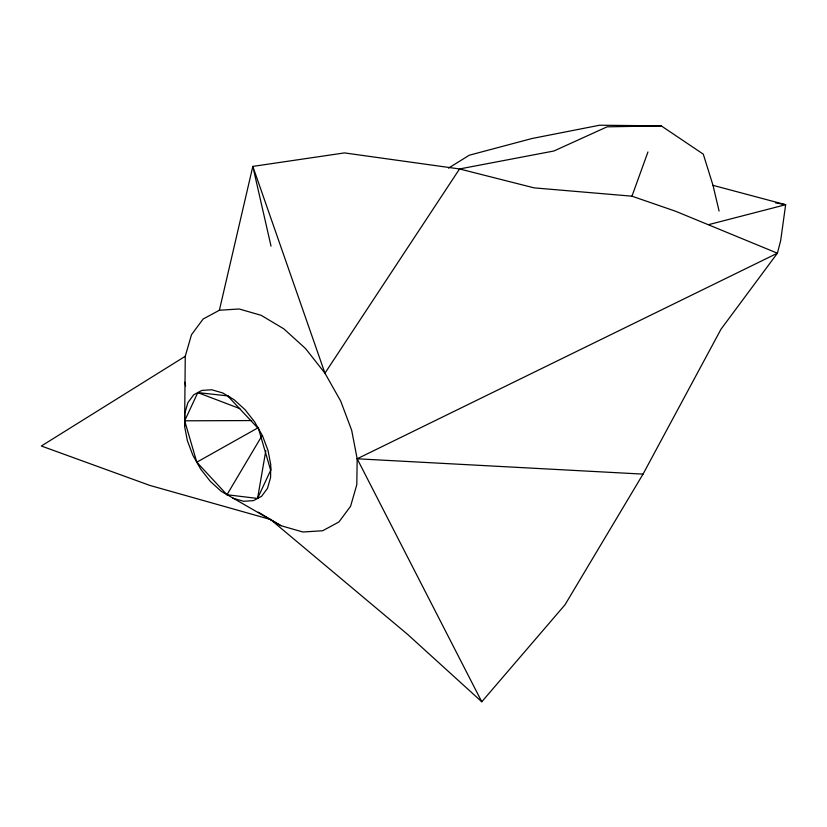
<?xml version="1.0" encoding="UTF-8"?>
<svg xmlns="http://www.w3.org/2000/svg" width="827" height="827" viewBox="0 0 827 827"><rect width="100%" height="100%" fill="white"/><g stroke="black" fill="none" stroke-linecap="round" stroke-linejoin="round"><path stroke-width="1.24" d="M184.607 426.381L185.258 356.282L191.482 334.739L203.111 319.036L219.382 310.249L239.168 308.978L261.125 315.304L283.754 328.795L305.525 348.539L324.939 373.194L340.683 401.064L351.671 430.257L357.171 458.789L356.799 484.705L350.586 506.248L338.946 521.951L322.685 530.738L302.899 532.009L280.942 525.683L221.316 491.372L210.43 481.5L200.723 469.178L192.856 455.243L187.357 440.646L184.607 426.381L184.783 413.417L187.894 402.646L193.714 394.799L201.84 390.406L211.722 389.775L222.711 392.939L234.041 399.679L244.926 409.551L254.633 421.873L262.5 435.808L268 450.405L270.749 464.671L270.563 477.634L267.452 488.406L261.632 496.252L253.507 500.645L243.614 501.276L232.635 498.112M229.896 397.146L227.673 395.885L197.787 392.598L184.69 420.809L196.785 462.21L226.97 494.742L257.569 498.443L270.667 470.243L270.687 467.689M257.569 498.443L265.818 450.663M219.382 310.249L252.824 166.403L344.477 152.912L459.543 168.956L534.139 187.874L631.962 196.185L675.587 211.247L777.401 253.207L780.678 240.554L785.65 204.714L713.008 185.351L703.281 154.142L661.218 125.859L599.554 125.228L532.092 138.491L469.312 155.207L448.482 168.129M631.962 196.185L647.944 151.972M643.034 474.119L720.999 329.208L777.401 253.207L357.171 458.789L481.779 701.772L564.996 604.795L643.034 474.119L357.171 458.789M226.97 494.742L261.828 436.005M185.258 356.282L41.35 446.011L149.832 485.418L270.553 519.49L407.37 634.175L481.779 701.772M196.785 462.21L258.655 427.445M708.78 224.593L785.65 204.714L775.53 202.853M661.218 125.859L607.101 126.831L553.894 151L459.543 168.956L324.939 373.194L252.824 166.403L271.029 246.146M184.69 420.809L251.697 420.561M197.787 392.598L239.809 408.6M258.303 512.182L280.942 525.683M227.673 395.885L258.562 428.841L270.667 470.243M713.008 185.351L719.077 211.061M184.886 382.198L185.61 385.92"/></g></svg>
